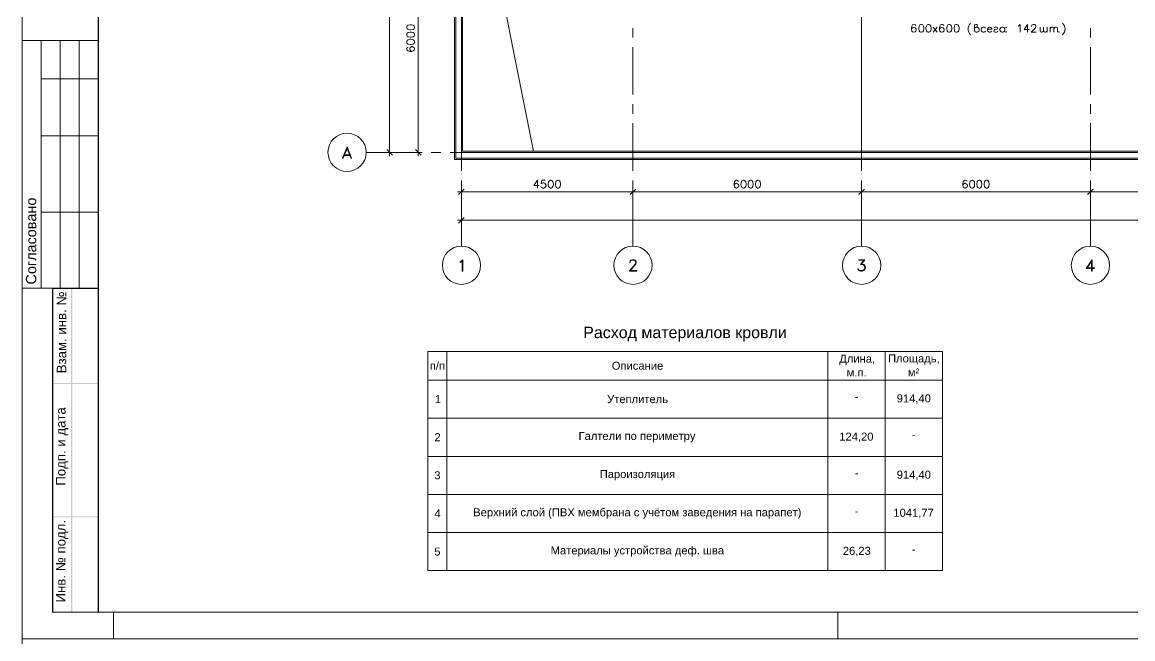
# Model space of a CAD drawing. Header units: millimetres. Extents: x -263990 to 193903, y -164417 to 240530.
# Drawn here: x 95311.64 to 95323.11, y -15690.22 to -15683.85 of the extents above; entities that cross this region are included whole.
import ezdxf

# ---------------------------------------------------------------- set-up
doc = ezdxf.new("R2010")
doc.units = ezdxf.units.MM
doc.header["$LTSCALE"] = 20
doc.layers.add('Размеры', color=7, linetype='Continuous', lineweight=9)
doc.styles.add('PDF Arial', font='arial.ttf')

msp = doc.modelspace()

# ---------------------------------------------------------------- linework, layer by layer
at = {"layer": 'Размеры', "lineweight": 20}
msp.add_line((95311.64325, -17462.99997), (95311.64325, -3256.27129), dxfattribs=at)
for points in [[(95311.64325, -15690.217), (95335.02658, -15690.217), (95335.02658, -15673.68366), (95311.64325, -15673.68366)], [(95316.10825, -15675.672), (95331.25158, -15675.672), (95331.25158, -15685.26366), (95316.10825, -15685.26366)], [(95316.12158, -15675.68366), (95331.23992, -15675.68366), (95331.23992, -15685.252), (95316.12158, -15685.252)], [(95316.17992, -15675.74366), (95331.17992, -15675.74366), (95331.17992, -15685.192), (95316.17992, -15685.192)], [(95316.19158, -15675.75533), (95331.16825, -15675.75533), (95331.16825, -15685.18033), (95316.19158, -15685.18033)], [(95315.61658, -15683.90366), (95315.61992, -15683.91533), (95315.63158, -15683.92366), (95315.64992, -15683.927), (95315.66158, -15683.927), (95315.67992, -15683.92366), (95315.69158, -15683.91533), (95315.69492, -15683.90366), (95315.69492, -15683.897), (95315.69158, -15683.88533), (95315.67992, -15683.87866), (95315.66158, -15683.87366), (95315.64992, -15683.87366), (95315.63158, -15683.87866), (95315.61992, -15683.88533), (95315.61658, -15683.897)], [(95320.92658, -15683.872), (95320.91492, -15683.87533), (95320.90825, -15683.887), (95320.90325, -15683.90533), (95320.90325, -15683.917), (95320.90825, -15683.93533), (95320.91492, -15683.947), (95320.92658, -15683.95033), (95320.93325, -15683.95033), (95320.94492, -15683.947), (95320.95325, -15683.93533), (95320.95658, -15683.917), (95320.95658, -15683.90533), (95320.95325, -15683.887), (95320.94492, -15683.87533), (95320.93325, -15683.872)], [(95321.00158, -15683.872), (95320.98992, -15683.87533), (95320.98325, -15683.887), (95320.97825, -15683.90533), (95320.97825, -15683.917), (95320.98325, -15683.93533), (95320.98992, -15683.947), (95321.00158, -15683.95033), (95321.00825, -15683.95033), (95321.01992, -15683.947), (95321.02825, -15683.93533), (95321.03158, -15683.917), (95321.03158, -15683.90533), (95321.02825, -15683.887), (95321.01992, -15683.87533), (95321.00825, -15683.872)], [(95321.21492, -15683.872), (95321.20325, -15683.87533), (95321.19658, -15683.887), (95321.19325, -15683.90533), (95321.19325, -15683.917), (95321.19658, -15683.93533), (95321.20325, -15683.947), (95321.21492, -15683.95033), (95321.22325, -15683.95033), (95321.23325, -15683.947), (95321.24158, -15683.93533), (95321.24492, -15683.917), (95321.24492, -15683.90533), (95321.24158, -15683.887), (95321.23325, -15683.87533), (95321.22325, -15683.872)], [(95321.28992, -15683.872), (95321.27825, -15683.87533), (95321.27158, -15683.887), (95321.26825, -15683.90533), (95321.26825, -15683.917), (95321.27158, -15683.93533), (95321.27825, -15683.947), (95321.28992, -15683.95033), (95321.29825, -15683.95033), (95321.30825, -15683.947), (95321.31658, -15683.93533), (95321.31992, -15683.917), (95321.31992, -15683.90533), (95321.31658, -15683.887), (95321.30825, -15683.87533), (95321.29825, -15683.872)], [(95321.76325, -15683.89866), (95321.77325, -15683.89866), (95321.78158, -15683.902), (95321.78825, -15683.90866), (95321.79325, -15683.92033), (95321.79325, -15683.92866), (95321.78825, -15683.93866), (95321.78158, -15683.947), (95321.77325, -15683.95033), (95321.76325, -15683.95033), (95321.75492, -15683.947), (95321.74825, -15683.93866), (95321.74325, -15683.92866), (95321.74325, -15683.92033), (95321.74825, -15683.90866), (95321.75492, -15683.902)], [(95321.80825, -15683.89866), (95321.80325, -15683.902), (95321.80825, -15683.90533), (95321.81158, -15683.902)], [(95321.80825, -15683.94366), (95321.80325, -15683.947), (95321.80825, -15683.95033), (95321.81158, -15683.947)], [(95315.61658, -15683.97866), (95315.61992, -15683.99033), (95315.63158, -15683.99866), (95315.64992, -15684.002), (95315.66158, -15684.002), (95315.67992, -15683.99866), (95315.69158, -15683.99033), (95315.69492, -15683.97866), (95315.69492, -15683.972), (95315.69158, -15683.96033), (95315.67992, -15683.95366), (95315.66158, -15683.94866), (95315.64992, -15683.94866), (95315.63158, -15683.95366), (95315.61992, -15683.96033), (95315.61658, -15683.972)], [(95315.61658, -15684.05366), (95315.61992, -15684.06533), (95315.63158, -15684.07366), (95315.64992, -15684.077), (95315.66158, -15684.077), (95315.67992, -15684.07366), (95315.69158, -15684.06533), (95315.69492, -15684.05366), (95315.69492, -15684.047), (95315.69158, -15684.03533), (95315.67992, -15684.02866), (95315.66158, -15684.02366), (95315.64992, -15684.02366), (95315.63158, -15684.02866), (95315.61992, -15684.03533), (95315.61658, -15684.047)], [(95314.99825, -15685.13366), (95314.95325, -15685.252), (95314.95992, -15685.252), (95314.99825, -15685.15033), (95315.03825, -15685.252), (95315.04325, -15685.252)], [(95317.09992, -15685.48033), (95317.08825, -15685.48533), (95317.07992, -15685.49533), (95317.07658, -15685.51533), (95317.07658, -15685.52533), (95317.07992, -15685.54533), (95317.08825, -15685.55533), (95317.09992, -15685.56033), (95317.10658, -15685.56033), (95317.11825, -15685.55533), (95317.12492, -15685.54533), (95317.12992, -15685.52533), (95317.12992, -15685.51533), (95317.12492, -15685.49533), (95317.11825, -15685.48533), (95317.10658, -15685.48033)], [(95317.17492, -15685.48033), (95317.16325, -15685.48533), (95317.15492, -15685.49533), (95317.15158, -15685.51533), (95317.15158, -15685.52533), (95317.15492, -15685.54533), (95317.16325, -15685.55533), (95317.17492, -15685.56033), (95317.18158, -15685.56033), (95317.19325, -15685.55533), (95317.19992, -15685.54533), (95317.20492, -15685.52533), (95317.20492, -15685.51533), (95317.19992, -15685.49533), (95317.19325, -15685.48533), (95317.18158, -15685.48033)], [(95319.08992, -15685.48033), (95319.07825, -15685.48533), (95319.07158, -15685.49533), (95319.06658, -15685.51533), (95319.06658, -15685.52533), (95319.07158, -15685.54533), (95319.07825, -15685.55533), (95319.08992, -15685.56033), (95319.09658, -15685.56033), (95319.10825, -15685.55533), (95319.11658, -15685.54533), (95319.11992, -15685.52533), (95319.11992, -15685.51533), (95319.11658, -15685.49533), (95319.10825, -15685.48533), (95319.09658, -15685.48033)], [(95319.16492, -15685.48033), (95319.15325, -15685.48533), (95319.14658, -15685.49533), (95319.14158, -15685.51533), (95319.14158, -15685.52533), (95319.14658, -15685.54533), (95319.15325, -15685.55533), (95319.16492, -15685.56033), (95319.17158, -15685.56033), (95319.18325, -15685.55533), (95319.19158, -15685.54533), (95319.19492, -15685.52533), (95319.19492, -15685.51533), (95319.19158, -15685.49533), (95319.18325, -15685.48533), (95319.17158, -15685.48033)], [(95319.23992, -15685.48033), (95319.22825, -15685.48533), (95319.22158, -15685.49533), (95319.21658, -15685.51533), (95319.21658, -15685.52533), (95319.22158, -15685.54533), (95319.22825, -15685.55533), (95319.23992, -15685.56033), (95319.24658, -15685.56033), (95319.25825, -15685.55533), (95319.26658, -15685.54533), (95319.26992, -15685.52533), (95319.26992, -15685.51533), (95319.26658, -15685.49533), (95319.25825, -15685.48533), (95319.24658, -15685.48033)], [(95321.45158, -15685.48033), (95321.43992, -15685.48533), (95321.43325, -15685.49533), (95321.42992, -15685.51533), (95321.42992, -15685.52533), (95321.43325, -15685.54533), (95321.43992, -15685.55533), (95321.45158, -15685.56033), (95321.45992, -15685.56033), (95321.46992, -15685.55533), (95321.47825, -15685.54533), (95321.48158, -15685.52533), (95321.48158, -15685.51533), (95321.47825, -15685.49533), (95321.46992, -15685.48533), (95321.45992, -15685.48033)], [(95321.52658, -15685.48033), (95321.51492, -15685.48533), (95321.50825, -15685.49533), (95321.50492, -15685.51533), (95321.50492, -15685.52533), (95321.50825, -15685.54533), (95321.51492, -15685.55533), (95321.52658, -15685.56033), (95321.53492, -15685.56033), (95321.54492, -15685.55533), (95321.55325, -15685.54533), (95321.55658, -15685.52533), (95321.55658, -15685.51533), (95321.55325, -15685.49533), (95321.54492, -15685.48533), (95321.53492, -15685.48033)], [(95321.60158, -15685.48033), (95321.58992, -15685.48533), (95321.58325, -15685.49533), (95321.57992, -15685.51533), (95321.57992, -15685.52533), (95321.58325, -15685.54533), (95321.58992, -15685.55533), (95321.60158, -15685.56033), (95321.60992, -15685.56033), (95321.61992, -15685.55533), (95321.62825, -15685.54533), (95321.63158, -15685.52533), (95321.63158, -15685.51533), (95321.62825, -15685.49533), (95321.61992, -15685.48533), (95321.60992, -15685.48033)], [(95317.92158, -15685.62866), (95317.98158, -15685.57033)], [(95317.95158, -15685.56033), (95317.95158, -15686.12366)], [(95320.28492, -15685.62866), (95320.34325, -15685.57033)], [(95320.31325, -15685.56033), (95320.31325, -15686.12366)], [(95322.64658, -15685.62866), (95322.70492, -15685.57033)], [(95322.67658, -15685.56033), (95322.67658, -15686.12366)], [(95316.19325, -15686.41866), (95316.18825, -15686.41866), (95316.18825, -15686.312), (95316.17658, -15686.32366), (95316.16658, -15686.32866), (95316.16658, -15686.32366), (95316.17658, -15686.317), (95316.19325, -15686.30033)], [(95321.14825, -15689.51199), (95315.83325, -15689.51199), (95315.83325, -15687.24866), (95321.14825, -15687.24866)]]:
    msp.add_lwpolyline(points, close=True, dxfattribs=at)
at = {"layer": 'Размеры', "lineweight": 20, "const_width": 0.01167}
for points in [[(95312.42908, -15689.94283), (95334.75242, -15689.94283), (95334.75242, -15673.95783), (95312.42908, -15673.95783)], [(95311.95741, -15689.94283), (95312.42908, -15689.94283), (95312.42908, -15686.59616), (95311.95741, -15686.59616)]]:
    msp.add_lwpolyline(points, close=True, dxfattribs=at)
at = {"layer": 'Размеры', "lineweight": 20}
for points in [[(95315.43658, -15675.70366), (95315.43658, -15685.232)], [(95320.31325, -15675.75533), (95320.31325, -15685.18033)], [(95315.73492, -15685.232), (95315.73492, -15682.79033)], [(95316.42825, -15682.692), (95316.92492, -15685.18033)], [(95316.17992, -15683.907), (95316.17992, -15684.00533)], [(95317.95158, -15683.907), (95317.95158, -15684.00533)], [(95320.31325, -15683.907), (95320.31325, -15684.00533)], [(95320.87325, -15683.88366), (95320.86992, -15683.87533), (95320.85825, -15683.872), (95320.85158, -15683.872), (95320.83992, -15683.87533), (95320.83325, -15683.887), (95320.82825, -15683.90533), (95320.82825, -15683.92366), (95320.83325, -15683.93866), (95320.83992, -15683.947), (95320.85158, -15683.95033), (95320.85492, -15683.95033), (95320.86658, -15683.947), (95320.87325, -15683.93866), (95320.87825, -15683.92866), (95320.87825, -15683.92366), (95320.87325, -15683.91366), (95320.86658, -15683.90533), (95320.85492, -15683.902), (95320.85158, -15683.902), (95320.83992, -15683.90533), (95320.83325, -15683.91366), (95320.82825, -15683.92366)], [(95321.05325, -15683.95033), (95321.09492, -15683.89866)], [(95321.09492, -15683.95033), (95321.05325, -15683.89866)], [(95321.16325, -15683.88366), (95321.15825, -15683.87533), (95321.14825, -15683.872), (95321.13992, -15683.872), (95321.12825, -15683.87533), (95321.12158, -15683.887), (95321.11825, -15683.90533), (95321.11825, -15683.92366), (95321.12158, -15683.93866), (95321.12825, -15683.947), (95321.13992, -15683.95033), (95321.14325, -15683.95033), (95321.15492, -15683.947), (95321.16325, -15683.93866), (95321.16658, -15683.92866), (95321.16658, -15683.92366), (95321.16325, -15683.91366), (95321.15492, -15683.90533), (95321.14325, -15683.902), (95321.13992, -15683.902), (95321.12825, -15683.90533), (95321.12158, -15683.91366), (95321.11825, -15683.92366)], [(95321.48158, -15683.90866), (95321.48825, -15683.902), (95321.49658, -15683.89866), (95321.50825, -15683.89033), (95321.51158, -15683.88366), (95321.50825, -15683.87533), (95321.50325, -15683.872), (95321.49325, -15683.872), (95321.48492, -15683.87533), (95321.48158, -15683.87866), (95321.48158, -15683.93533), (95321.48492, -15683.94366), (95321.48825, -15683.947), (95321.49658, -15683.95033), (95321.50825, -15683.95033), (95321.51492, -15683.947), (95321.52325, -15683.93866), (95321.52658, -15683.92866), (95321.52658, -15683.92033), (95321.52325, -15683.90866), (95321.51492, -15683.902), (95321.50825, -15683.89866), (95321.49658, -15683.89866)], [(95321.59325, -15683.90866), (95321.58658, -15683.902), (95321.57825, -15683.89866), (95321.56825, -15683.89866), (95321.55992, -15683.902), (95321.55325, -15683.90866), (95321.54825, -15683.92033), (95321.54825, -15683.92866), (95321.55325, -15683.93866), (95321.55992, -15683.947), (95321.56825, -15683.95033), (95321.57825, -15683.95033), (95321.58658, -15683.947), (95321.59325, -15683.93866)], [(95321.61325, -15683.92033), (95321.65825, -15683.92033), (95321.65825, -15683.91366), (95321.65325, -15683.90533), (95321.64992, -15683.902), (95321.64325, -15683.89866), (95321.63158, -15683.89866), (95321.62325, -15683.902), (95321.61658, -15683.90866), (95321.61325, -15683.92033), (95321.61325, -15683.92866), (95321.61658, -15683.93866), (95321.62325, -15683.947), (95321.63158, -15683.95033), (95321.64325, -15683.95033), (95321.64992, -15683.947), (95321.65825, -15683.93866)], [(95321.67992, -15683.90866), (95321.68325, -15683.902), (95321.69492, -15683.89866), (95321.70658, -15683.89866), (95321.71825, -15683.902), (95321.72158, -15683.90866), (95321.71825, -15683.917), (95321.70992, -15683.92033), (95321.69158, -15683.92366), (95321.68325, -15683.92866), (95321.67992, -15683.93533), (95321.67992, -15683.93866), (95321.68325, -15683.947), (95321.69492, -15683.95033), (95321.70658, -15683.95033), (95321.71825, -15683.947), (95321.72158, -15683.93866)], [(95321.93158, -15683.887), (95321.93825, -15683.88366), (95321.94992, -15683.872), (95321.94992, -15683.95033)], [(95322.02825, -15683.95033), (95322.02825, -15683.872), (95321.99158, -15683.92366), (95322.04825, -15683.92366)], [(95322.06992, -15683.89033), (95322.06992, -15683.887), (95322.07325, -15683.87866), (95322.07825, -15683.87533), (95322.08492, -15683.872), (95322.09992, -15683.872), (95322.10825, -15683.87533), (95322.11158, -15683.87866), (95322.11492, -15683.887), (95322.11492, -15683.89366), (95322.11158, -15683.902), (95322.10325, -15683.91366), (95322.06658, -15683.95033), (95322.11825, -15683.95033)], [(95322.19325, -15683.93533), (95322.18325, -15683.947), (95322.17492, -15683.95033), (95322.16825, -15683.95033), (95322.15992, -15683.947), (95322.15658, -15683.93533), (95322.15658, -15683.89866)], [(95322.23158, -15683.93533), (95322.21992, -15683.947), (95322.21325, -15683.95033), (95322.20492, -15683.95033), (95322.19825, -15683.947), (95322.19325, -15683.93533), (95322.19325, -15683.89866)], [(95322.23158, -15683.95033), (95322.23158, -15683.89866)], [(95322.26158, -15683.89866), (95322.26158, -15683.95033)], [(95322.26158, -15683.91366), (95322.27325, -15683.902), (95322.27992, -15683.89866), (95322.28825, -15683.89866), (95322.29492, -15683.902), (95322.29825, -15683.91366), (95322.29825, -15683.95033)], [(95322.29825, -15683.91366), (95322.30992, -15683.902), (95322.31825, -15683.89866), (95322.32492, -15683.89866), (95322.33325, -15683.902), (95322.33658, -15683.91366), (95322.33658, -15683.95033)], [(95322.35492, -15683.94366), (95322.35158, -15683.947), (95322.35492, -15683.95033), (95322.35825, -15683.947)], [(95322.67658, -15683.907), (95322.67658, -15684.00533)], [(95312.42991, -15684.037), (95311.64325, -15684.037)], [(95311.83992, -15686.59533), (95311.83992, -15684.037)], [(95312.03658, -15686.59533), (95312.03658, -15684.037)], [(95312.23325, -15686.59533), (95312.23325, -15684.037)], [(95315.62825, -15684.10366), (95315.61992, -15684.107), (95315.61658, -15684.11866), (95315.61658, -15684.12533), (95315.61992, -15684.137), (95315.63158, -15684.14366), (95315.64992, -15684.14866), (95315.66825, -15684.14866), (95315.68325, -15684.14366), (95315.69158, -15684.137), (95315.69492, -15684.12533), (95315.69492, -15684.122), (95315.69158, -15684.11033), (95315.68325, -15684.10366), (95315.67325, -15684.09866), (95315.66825, -15684.09866), (95315.65825, -15684.10366), (95315.64992, -15684.11033), (95315.64658, -15684.122), (95315.64658, -15684.12533), (95315.64992, -15684.137), (95315.65825, -15684.14366), (95315.66825, -15684.14866)], [(95316.17992, -15684.10366), (95316.17992, -15684.59533)], [(95317.95158, -15684.10366), (95317.95158, -15684.59533)], [(95320.31325, -15684.10366), (95320.31325, -15684.59533)], [(95322.67658, -15684.10366), (95322.67658, -15684.59533)], [(95312.42991, -15684.43033), (95311.83992, -15684.43033)], [(95316.17992, -15684.69366), (95316.17992, -15684.792)], [(95317.95158, -15684.69366), (95317.95158, -15684.792)], [(95320.31325, -15684.69366), (95320.31325, -15684.792)], [(95322.67658, -15684.69366), (95322.67658, -15684.792)], [(95316.17992, -15684.89033), (95316.17992, -15685.38366)], [(95317.95158, -15684.89033), (95317.95158, -15685.38366)], [(95320.31325, -15684.89033), (95320.31325, -15685.38366)], [(95322.67658, -15684.89033), (95322.67658, -15685.38366)], [(95312.42991, -15685.02033), (95311.83992, -15685.02033)], [(95315.19492, -15685.192), (95315.76992, -15685.192)], [(95315.47658, -15685.192), (95315.23492, -15685.192), (95315.77325, -15685.192)], [(95315.40825, -15685.16366), (95315.46658, -15685.222)], [(95315.70492, -15685.16366), (95315.76325, -15685.222)], [(95315.86825, -15685.192), (95315.96658, -15685.192)], [(95316.06492, -15685.192), (95316.55825, -15685.192)], [(95316.65658, -15685.192), (95316.75492, -15685.192)], [(95316.85325, -15685.192), (95317.34492, -15685.192)], [(95317.44325, -15685.192), (95317.54158, -15685.192)], [(95317.63992, -15685.192), (95318.13325, -15685.192)], [(95318.23158, -15685.192), (95318.32992, -15685.192)], [(95318.42825, -15685.192), (95318.91992, -15685.192)], [(95319.01825, -15685.192), (95319.11658, -15685.192)], [(95319.21492, -15685.192), (95319.70825, -15685.192)], [(95319.80658, -15685.192), (95319.90492, -15685.192)], [(95320.00325, -15685.192), (95320.49492, -15685.192)], [(95320.59325, -15685.192), (95320.69158, -15685.192)], [(95320.78992, -15685.192), (95321.28158, -15685.192)], [(95321.38158, -15685.192), (95321.47992, -15685.192)], [(95321.57825, -15685.192), (95322.06992, -15685.192)], [(95322.16825, -15685.192), (95322.26658, -15685.192)], [(95322.36492, -15685.192), (95322.85658, -15685.192)], [(95322.95492, -15685.192), (95323.05325, -15685.192)], [(95314.96492, -15685.22366), (95315.03325, -15685.22366)], [(95314.96992, -15685.217), (95315.02658, -15685.217)], [(95316.17992, -15685.482), (95316.17992, -15685.58033)], [(95316.96492, -15685.56033), (95316.96492, -15685.48033), (95316.92658, -15685.53366), (95316.98325, -15685.53366)], [(95317.04658, -15685.48033), (95317.00992, -15685.48033), (95317.00492, -15685.51533), (95317.00992, -15685.51033), (95317.01992, -15685.507), (95317.03158, -15685.507), (95317.04325, -15685.51033), (95317.04992, -15685.51866), (95317.05492, -15685.53033), (95317.05492, -15685.537), (95317.04992, -15685.54866), (95317.04325, -15685.55533), (95317.03158, -15685.56033), (95317.01992, -15685.56033), (95317.00992, -15685.55533), (95317.00492, -15685.552), (95317.00158, -15685.54533)], [(95317.95158, -15685.482), (95317.95158, -15685.58033)], [(95319.04158, -15685.492), (95319.03658, -15685.48533), (95319.02658, -15685.48033), (95319.01825, -15685.48033), (95319.00658, -15685.48533), (95318.99992, -15685.49533), (95318.99658, -15685.51533), (95318.99658, -15685.53366), (95318.99992, -15685.54866), (95319.00658, -15685.55533), (95319.01825, -15685.56033), (95319.02158, -15685.56033), (95319.03325, -15685.55533), (95319.04158, -15685.54866), (95319.04492, -15685.537), (95319.04492, -15685.53366), (95319.04158, -15685.522), (95319.03325, -15685.51533), (95319.02158, -15685.51033), (95319.01825, -15685.51033), (95319.00658, -15685.51533), (95318.99992, -15685.522), (95318.99658, -15685.53366)], [(95320.31325, -15685.482), (95320.31325, -15685.58033)], [(95321.40325, -15685.492), (95321.39992, -15685.48533), (95321.38825, -15685.48033), (95321.37992, -15685.48033), (95321.36992, -15685.48533), (95321.36158, -15685.49533), (95321.35825, -15685.51533), (95321.35825, -15685.53366), (95321.36158, -15685.54866), (95321.36992, -15685.55533), (95321.37992, -15685.56033), (95321.38492, -15685.56033), (95321.39492, -15685.55533), (95321.40325, -15685.54866), (95321.40658, -15685.537), (95321.40658, -15685.53366), (95321.40325, -15685.522), (95321.39492, -15685.51533), (95321.38492, -15685.51033), (95321.37992, -15685.51033), (95321.36992, -15685.51533), (95321.36158, -15685.522), (95321.35825, -15685.53366)], [(95322.67658, -15685.482), (95322.67658, -15685.58033)], [(95316.13992, -15685.59866), (95317.99158, -15685.59866)], [(95316.20992, -15685.57033), (95316.14992, -15685.62866)], [(95316.17992, -15685.56033), (95316.17992, -15686.12366), (95316.17992, -15685.85366)], [(95317.91158, -15685.59866), (95320.35325, -15685.59866)], [(95320.27492, -15685.59866), (95322.71492, -15685.59866)], [(95322.63658, -15685.59866), (95325.35325, -15685.59866)], [(95316.17992, -15685.67866), (95316.17992, -15686.162)], [(95317.95158, -15685.67866), (95317.95158, -15686.162)], [(95320.31325, -15685.67866), (95320.31325, -15686.162)], [(95322.67658, -15685.67866), (95322.67658, -15686.162)], [(95312.42991, -15685.80866), (95311.83992, -15685.80866)], [(95316.13992, -15685.892), (95331.21992, -15685.892)], [(95316.20992, -15685.86366), (95316.14992, -15685.922)], [(95317.91825, -15686.41366), (95317.99158, -15686.41366), (95317.99158, -15686.41866), (95317.91158, -15686.41866), (95317.96325, -15686.362), (95317.97325, -15686.34533), (95317.97992, -15686.33366), (95317.97992, -15686.32366), (95317.97325, -15686.312), (95317.96325, -15686.30533), (95317.93992, -15686.30533), (95317.92825, -15686.312), (95317.92325, -15686.32366), (95317.92325, -15686.32866), (95317.91825, -15686.32866), (95317.91825, -15686.32366), (95317.92325, -15686.312), (95317.92825, -15686.30533), (95317.93992, -15686.30033), (95317.96325, -15686.30033), (95317.97325, -15686.30533), (95317.97992, -15686.312), (95317.98492, -15686.32366), (95317.98492, -15686.33366), (95317.97992, -15686.34533), (95317.96825, -15686.362), (95317.91825, -15686.41866)], [(95320.30825, -15686.34533), (95320.31992, -15686.34533), (95320.33658, -15686.35033), (95320.34825, -15686.362), (95320.35325, -15686.37866), (95320.35325, -15686.38533), (95320.34825, -15686.402), (95320.33658, -15686.41366), (95320.31992, -15686.41866), (95320.30325, -15686.41866), (95320.28492, -15686.41366), (95320.27992, -15686.407), (95320.27492, -15686.39533), (95320.27992, -15686.39533), (95320.28492, -15686.407), (95320.30325, -15686.41366), (95320.31992, -15686.41366), (95320.33658, -15686.407), (95320.34825, -15686.39033)], [(95320.34158, -15686.30533), (95320.28492, -15686.30533), (95320.28492, -15686.30033), (95320.34825, -15686.30033), (95320.30825, -15686.35033)], [(95320.34158, -15686.30033), (95320.30325, -15686.35033), (95320.31992, -15686.35033), (95320.33658, -15686.357), (95320.34825, -15686.37366)], [(95320.32492, -15686.35033), (95320.34158, -15686.362), (95320.34825, -15686.37866), (95320.34825, -15686.38533), (95320.34158, -15686.402), (95320.32492, -15686.41366)], [(95322.63992, -15686.39033), (95322.68992, -15686.317), (95322.68992, -15686.41866), (95322.69658, -15686.41866), (95322.69658, -15686.30033), (95322.63325, -15686.39033), (95322.71825, -15686.39033), (95322.71825, -15686.38533), (95322.63992, -15686.38533)], [(95320.29658, -15686.41366), (95320.27992, -15686.402)], [(95311.64325, -15686.59533), (95311.95659, -15686.59533)], [(95316.02992, -15687.24866), (95316.02992, -15689.51199)], [(95319.96658, -15687.24866), (95319.96658, -15689.51199)], [(95320.55825, -15687.24866), (95320.55825, -15689.51199)], [(95315.83325, -15687.54366), (95321.14825, -15687.54366)], [(95315.83325, -15687.937), (95321.14825, -15687.937)], [(95315.83325, -15688.332), (95321.14825, -15688.332)], [(95315.83325, -15688.72533), (95321.14825, -15688.72533)], [(95315.83325, -15689.11866), (95321.14825, -15689.11866)], [(95312.58658, -15690.217), (95312.58658, -15689.942)], [(95320.06658, -15690.217), (95320.06658, -15689.942)]]:
    msp.add_lwpolyline(points, dxfattribs=at)
for centre, radius in [((95314.99908, -15685.19116), 0.1975), ((95316.18076, -15686.35782), 0.19749), ((95317.95243, -15686.35782), 0.19749), ((95320.31409, -15686.35782), 0.19749), ((95322.67742, -15686.35783), 0.1975)]:
    msp.add_circle(centre, radius, dxfattribs=at)
for centre, start, end in [((95321.49278, -15683.917), 131.382516, 228.617484), ((95322.33539, -15683.917), 311.382516, 48.617484)]:
    msp.add_arc(centre, 0.07997, start, end, dxfattribs=at)
for points in [[(95312.15992, -15686.59533), (95312.14825, -15686.59533), (95312.15992, -15689.942)], [(95312.14825, -15686.59533), (95312.15992, -15689.942), (95312.14825, -15689.942)], [(95312.42991, -15687.58533), (95312.42991, -15687.57366), (95311.95659, -15687.58533)], [(95312.42991, -15687.57366), (95311.95659, -15687.58533), (95311.95659, -15687.57366)], [(95312.42991, -15688.96367), (95312.42991, -15688.95199), (95311.95659, -15688.96367)], [(95312.42991, -15688.95199), (95311.95659, -15688.96367), (95311.95659, -15688.95199)]]:
    msp.add_solid(points, dxfattribs=at)

# ---------------------------------------------------------------- texts
at = {"layer": 'Размеры', "lineweight": 20, "attachment_point": 7, "style": 'PDF Arial'}
for s, insert, char_height, rotation in [('Согласовано', (95311.78963, -15686.557), 0.1065499, 90), ('Взам. инв. №', (95312.09952, -15687.47366), 0.0976713, 90), ('Расход материалов кровли', (95317.43825, -15687.14645), 0.1181153, 360), ('п/п', (95315.85325, -15687.43841), 0.082681, 360), ('Описание', (95317.73326, -15687.43841), 0.082681, 360), ('Длина,', (95320.08325, -15687.38795), 0.082681, 360), ('Площадь,', (95320.58658, -15687.38564), 0.082681, 360), ('м.п.', (95320.15992, -15687.507), 0.082681, 360), ('м²', (95320.79158, -15687.507), 0.082681, 360), ('1', (95315.90492, -15687.782), 0.08268, 360), ('Утеплитель', (95317.68492, -15687.78335), 0.082681, 360), ('-', (95320.24325, -15687.75718), 0.08268, 360), ('914,40', (95320.67658, -15687.79002), 0.082681, 360), ('Подп. и дата', (95312.11843, -15688.63533), 0.0976713, 90), ('2', (95315.90158, -15688.17533), 0.08268, 360), ('Галтели по периметру', (95317.38992, -15688.18797), 0.0826808, 360), ('124,20', (95320.08325, -15688.18502), 0.082681, 360), ('-', (95320.83325, -15688.15052), 0.08268, 360), ('3', (95315.89992, -15688.57013), 0.08268, 360), ('Пароизоляция', (95317.60825, -15688.58162), 0.0826808, 360), ('-', (95320.24325, -15688.54551), 0.08268, 360), ('914,40', (95320.67658, -15688.57835), 0.082681, 360), ('Верхний слой (ПВХ мембрана с учётом заведения на парапет)', (95316.30158, -15688.9763), 0.0826808, 360), ('1041,77', (95320.64158, -15688.97169), 0.082681, 360), ('4', (95315.90158, -15688.96367), 0.08268, 360), ('-', (95320.24325, -15688.93885), 0.08268, 360), ('Инв. № подл.', (95312.11843, -15689.842), 0.0976713, 90), ('5', (95315.89992, -15689.35841), 0.08268, 360), ('Материалы устройства деф. шва', (95317.10158, -15689.36964), 0.0826808, 360), ('26,23', (95320.11992, -15689.36502), 0.082681, 360), ('-', (95320.83326, -15689.33218), 0.08268, 360)]:
    msp.add_mtext(s, dxfattribs=dict(at, insert=insert, char_height=char_height, rotation=rotation))

doc.saveas('drawing.dxf')
